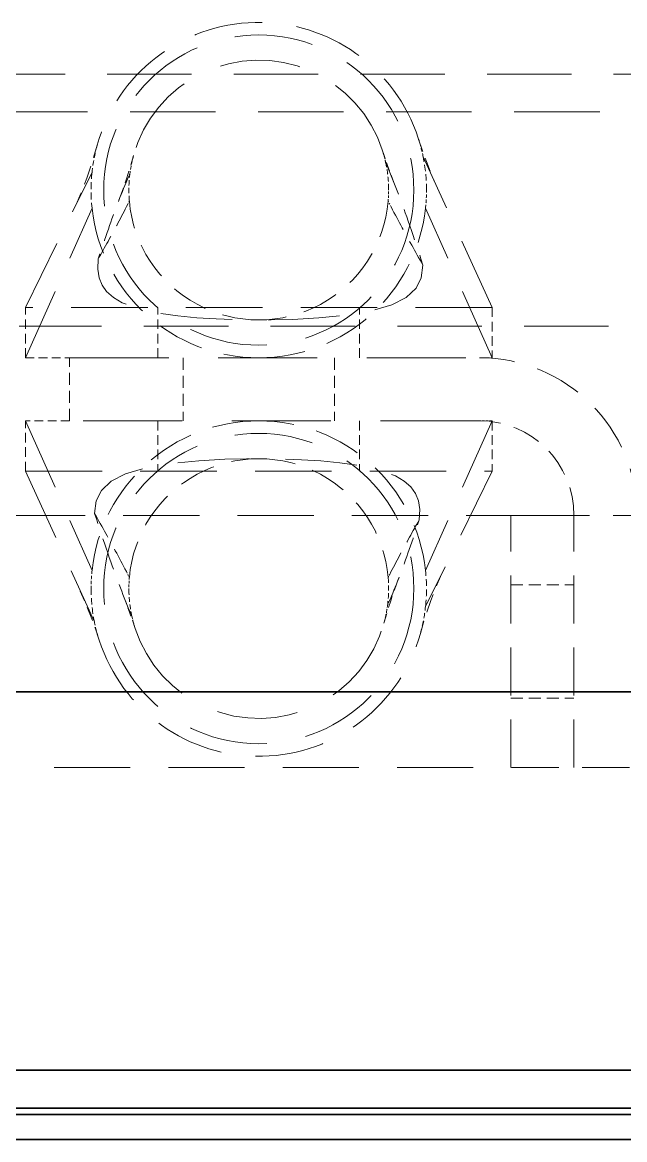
# Model space of a CAD drawing. Header units: millimetres. Extents: x -116965 to 323937, y 291661 to 566926.
# Drawn here: x -24902.6 to -24854.8, y 326383 to 326471.6 of the extents above; entities that cross this region are included whole.
import ezdxf

# ---------------------------------------------------------------- set-up
doc = ezdxf.new("R2010")
doc.units = ezdxf.units.MM
doc.linetypes.add('DASHED', pattern=[0.75, 0.5, -0.25])
doc.layers.add('Hidden Edges(Schneider)', color=7, linetype='DASHED', lineweight=18)
doc.layers.add('Visible Edges(Schneider)', color=7, linetype='Continuous', lineweight=35)

msp = doc.modelspace()

# ---------------------------------------------------------------- linework, layer by layer
at = {"layer": 'Hidden Edges(Schneider)', "ltscale": 13.387676}
msp.add_line((-24808.816273, 326467.464712), (-24905.716273, 326467.464712), dxfattribs=at)
at = {"layer": 'Hidden Edges(Schneider)', "ltscale": 13.539652}
msp.add_line((-24826.316273, 326464.464712), (-24910.316273, 326464.464712), dxfattribs=at)
at = {"layer": 'Hidden Edges(Schneider)', "ltscale": 11.565863}
for p, q in [((-24865.316273, 326448.964712), (-24870.778244, 326460.891462)), ((-24902.316273, 326435.964712), (-24896.854301, 326424.037963))]:
    msp.add_line(p, q, dxfattribs=at)
at = {"layer": 'Hidden Edges(Schneider)', "ltscale": 0.109035}
for p, q in [((-24873.753683, 326460.463412), (-24873.68664, 326460.305512)), ((-24893.878863, 326424.466013), (-24893.945906, 326424.623913))]:
    msp.add_line(p, q, dxfattribs=at)
at = {"layer": 'Hidden Edges(Schneider)', "ltscale": 11.26775}
for p, q in [((-24902.316273, 326448.964712), (-24897.039227, 326459.694221)), ((-24865.316273, 326435.964712), (-24870.593319, 326425.235204))]:
    msp.add_line(p, q, dxfattribs=at)
at = {"layer": 'Hidden Edges(Schneider)', "ltscale": 11.532206}
for p, q in [((-24902.316273, 326444.964712), (-24897.039227, 326456.835204)), ((-24865.316273, 326444.964712), (-24870.593319, 326456.835204)), ((-24902.316273, 326439.964713), (-24897.039227, 326428.094221)), ((-24865.316273, 326439.964713), (-24870.593319, 326428.094221))]:
    msp.add_line(p, q, dxfattribs=at)
at = {"layer": 'Hidden Edges(Schneider)', "ltscale": 12.135808}
for p, q in [((-24865.316273, 326448.964712), (-24902.316273, 326448.964712)), ((-24902.316273, 326435.964712), (-24865.316273, 326435.964712))]:
    msp.add_line(p, q, dxfattribs=at)
at = {"layer": 'Hidden Edges(Schneider)', "ltscale": 1.52292}
for p, q in [((-24902.316273, 326444.964712), (-24902.316273, 326448.964712)), ((-24891.816273, 326444.964712), (-24891.816273, 326448.964712)), ((-24875.816273, 326444.964712), (-24875.816273, 326448.964712)), ((-24865.316273, 326448.964712), (-24865.316273, 326444.964712)), ((-24902.316273, 326435.964712), (-24902.316273, 326439.964712)), ((-24891.816273, 326439.964712), (-24891.816273, 326435.964712)), ((-24875.816273, 326439.964712), (-24875.816273, 326435.964712)), ((-24865.316273, 326439.964712), (-24865.316273, 326435.964712))]:
    msp.add_line(p, q, dxfattribs=at)
at = {"layer": 'Hidden Edges(Schneider)', "ltscale": 13.401492}
msp.add_line((-24805.816273, 326447.464712), (-24902.816273, 326447.464712), dxfattribs=at)
at = {"layer": 'Hidden Edges(Schneider)', "ltscale": 1.390973}
for p, q in [((-24902.316273, 326444.964712), (-24898.816273, 326444.964712)), ((-24898.816273, 326439.964712), (-24902.316273, 326439.964712))]:
    msp.add_line(p, q, dxfattribs=at)
at = {"layer": 'Hidden Edges(Schneider)', "ltscale": 1.903676}
for p, q in [((-24898.816273, 326439.964712), (-24898.816273, 326444.964712)), ((-24889.816273, 326444.964712), (-24889.816273, 326439.964712)), ((-24877.816273, 326444.964712), (-24877.816273, 326439.964712)), ((-24863.816273, 326426.964712), (-24858.816273, 326426.964712)), ((-24863.816273, 326417.964712), (-24858.816273, 326417.964712))]:
    msp.add_line(p, q, dxfattribs=at)
at = {"layer": 'Hidden Edges(Schneider)', "ltscale": 15.715668}
for p, q in [((-24898.816273, 326444.964712), (-24866.316273, 326444.964712)), ((-24866.316273, 326439.964712), (-24898.816273, 326439.964712))]:
    msp.add_line(p, q, dxfattribs=at)
at = {"layer": 'Hidden Edges(Schneider)', "ltscale": 0.400046}
for p, q in [((-24866.316273, 326444.964712), (-24865.316273, 326444.964712)), ((-24865.316273, 326439.964712), (-24866.316273, 326439.964712))]:
    msp.add_line(p, q, dxfattribs=at)
at = {"layer": 'Hidden Edges(Schneider)', "ltscale": 12.088975}
for p, q in [((-24861.316273, 326432.464712), (-24936.316273, 326432.464712)), ((-24936.316273, 326412.464712), (-24861.316273, 326412.464712))]:
    msp.add_line(p, q, dxfattribs=at)
at = {"layer": 'Hidden Edges(Schneider)', "ltscale": 7.615002}
for p, q in [((-24863.816273, 326412.464712), (-24863.816273, 326432.464712)), ((-24858.816273, 326412.464712), (-24858.816273, 326432.464712))]:
    msp.add_line(p, q, dxfattribs=at)
at = {"layer": 'Hidden Edges(Schneider)', "ltscale": 7.476009}
for p, q in [((-24861.316273, 326432.464712), (-24848.816273, 326432.464712)), ((-24848.816273, 326412.464712), (-24861.316273, 326412.464712))]:
    msp.add_line(p, q, dxfattribs=at)
at = {"layer": 'Hidden Edges(Schneider)', "ltscale": 12.829666, "flags": 128}
for points in [[(-24874.019063, 326461.4435), (-24874.407029, 326462.454717), (-24874.900422, 326463.421999), (-24875.495296, 326464.335244), (-24876.1846, 326465.181906), (-24876.964171, 326465.954882), (-24877.822175, 326466.640916), (-24878.748971, 326467.232011), (-24879.736702, 326467.72236), (-24880.773546, 326468.105028), (-24881.843221, 326468.373969), (-24882.936036, 326468.527031), (-24884.04214, 326468.562236), (-24885.143965, 326468.478782), (-24886.228517, 326468.278257), (-24887.28626, 326467.962609), (-24888.305607, 326467.534873), (-24889.269591, 326467.002636), (-24890.169472, 326466.371923), (-24890.997409, 326465.648565), (-24891.741448, 326464.843588), (-24892.391992, 326463.969714), (-24892.945932, 326463.03329), (-24893.398217, 326462.043119), (-24893.742302, 326461.014973)], [(-24893.613482, 326423.485925), (-24893.225516, 326422.474707), (-24892.732123, 326421.507426), (-24892.137249, 326420.594181), (-24891.447946, 326419.747519), (-24890.668375, 326418.974543), (-24889.81037, 326418.288509), (-24888.883575, 326417.697413), (-24887.895843, 326417.207065), (-24886.859, 326416.824397), (-24885.789325, 326416.555456), (-24884.69651, 326416.402393), (-24883.590406, 326416.367189), (-24882.488581, 326416.450642), (-24881.404029, 326416.651168), (-24880.346286, 326416.966816), (-24879.326938, 326417.394552), (-24878.362955, 326417.926788), (-24877.463074, 326418.557501), (-24876.635136, 326419.28086), (-24875.891098, 326420.085837), (-24875.240554, 326420.95971), (-24874.686614, 326421.896135), (-24874.234329, 326422.886305), (-24873.890243, 326423.914452)]]:
    msp.add_lwpolyline(points, dxfattribs=at)
at = {"layer": 'Hidden Edges(Schneider)', "ltscale": 2.979741, "flags": 128}
for points in [[(-24898.516507, 326456.690554), (-24898.226167, 326457.304939), (-24897.953903, 326457.928508), (-24897.458853, 326459.199857), (-24897.021849, 326460.497921), (-24896.633379, 326461.81602)], [(-24869.116039, 326428.238871), (-24869.406379, 326427.624485), (-24869.678642, 326427.000916), (-24870.173692, 326425.729567), (-24870.610697, 326424.431503), (-24870.999167, 326423.113405)]]:
    msp.add_lwpolyline(points, dxfattribs=at)
at = {"layer": 'Hidden Edges(Schneider)', "ltscale": 2.226854, "flags": 128}
for points in [[(-24871.165508, 326462.36936), (-24870.829997, 326461.374008), (-24870.470085, 326460.388978), (-24870.082543, 326459.416474), (-24869.664137, 326458.4587)], [(-24896.467038, 326422.560065), (-24896.802549, 326423.555417), (-24897.162461, 326424.540447), (-24897.550003, 326425.512951), (-24897.968409, 326426.470725)]]:
    msp.add_lwpolyline(points, dxfattribs=at)
at = {"layer": 'Hidden Edges(Schneider)', "ltscale": 1.943634, "flags": 128}
for points in [[(-24894.902671, 326457.476416), (-24894.577194, 326458.352483), (-24894.276917, 326459.234911), (-24893.999425, 326460.122731), (-24893.742302, 326461.014973)], [(-24872.729875, 326427.453008), (-24873.055352, 326426.576942), (-24873.355629, 326425.694514), (-24873.633121, 326424.806694), (-24873.890243, 326423.914452)]]:
    msp.add_lwpolyline(points, dxfattribs=at)
at = {"layer": 'Hidden Edges(Schneider)', "ltscale": 0.572945, "flags": 128}
for points in [[(-24893.742302, 326461.014973), (-24893.758532, 326460.955712), (-24893.774407, 326460.89636), (-24893.789926, 326460.836918), (-24893.80509, 326460.777388), (-24893.819898, 326460.717771), (-24893.83435, 326460.658066), (-24893.848445, 326460.598275), (-24893.862185, 326460.538399), (-24893.875568, 326460.478437), (-24893.888595, 326460.418393), (-24893.901263, 326460.358265), (-24893.913575, 326460.298054), (-24893.925529, 326460.237763), (-24893.937126, 326460.177392), (-24893.948363, 326460.116941), (-24893.959242, 326460.056411), (-24893.969761, 326459.995805), (-24893.979921, 326459.935122), (-24893.98972, 326459.874364), (-24893.999159, 326459.813531), (-24894.008236, 326459.752626), (-24894.016952, 326459.691649), (-24894.025305, 326459.630601), (-24894.033297, 326459.569483)], [(-24873.890243, 326423.914452), (-24873.874014, 326423.973713), (-24873.858139, 326424.033065), (-24873.84262, 326424.092506), (-24873.827456, 326424.152037), (-24873.812648, 326424.211654), (-24873.798196, 326424.271359), (-24873.784101, 326424.33115), (-24873.770361, 326424.391026), (-24873.756978, 326424.450987), (-24873.743951, 326424.511032), (-24873.731283, 326424.57116), (-24873.718971, 326424.63137), (-24873.707016, 326424.691661), (-24873.69542, 326424.752033), (-24873.684183, 326424.812484), (-24873.673304, 326424.873013), (-24873.662785, 326424.93362), (-24873.652625, 326424.994303), (-24873.642826, 326425.055061), (-24873.633387, 326425.115893), (-24873.62431, 326425.176799), (-24873.615594, 326425.237776), (-24873.607241, 326425.298824), (-24873.599249, 326425.359942)]]:
    msp.add_lwpolyline(points, dxfattribs=at)
at = {"layer": 'Hidden Edges(Schneider)', "ltscale": 0.39526, "flags": 128}
for points in [[(-24873.753683, 326460.463412), (-24873.762817, 326460.504807), (-24873.772119, 326460.546156), (-24873.78159, 326460.587458), (-24873.791229, 326460.628712), (-24873.801036, 326460.669919), (-24873.81101, 326460.711079), (-24873.821152, 326460.752191), (-24873.831461, 326460.793254), (-24873.841937, 326460.834269), (-24873.85258, 326460.875235), (-24873.86339, 326460.916151), (-24873.874367, 326460.957019), (-24873.885511, 326460.997837), (-24873.896821, 326461.038605), (-24873.908298, 326461.079323), (-24873.919941, 326461.119991), (-24873.93175, 326461.160608), (-24873.943725, 326461.201175), (-24873.955868, 326461.241691), (-24873.968175, 326461.282156), (-24873.980648, 326461.322569), (-24873.993288, 326461.362931), (-24874.006093, 326461.403242), (-24874.019063, 326461.4435)], [(-24893.878863, 326424.466013), (-24893.869729, 326424.424618), (-24893.860427, 326424.383269), (-24893.850956, 326424.341967), (-24893.841316, 326424.300712), (-24893.83151, 326424.259505), (-24893.821536, 326424.218346), (-24893.811394, 326424.177234), (-24893.801085, 326424.136171), (-24893.790609, 326424.095156), (-24893.779966, 326424.05419), (-24893.769155, 326424.013273), (-24893.758179, 326423.972406), (-24893.747035, 326423.931588), (-24893.735724, 326423.89082), (-24893.724248, 326423.850102), (-24893.712605, 326423.809434), (-24893.700795, 326423.768816), (-24893.68882, 326423.72825), (-24893.676678, 326423.687734), (-24893.664371, 326423.647269), (-24893.651898, 326423.606855), (-24893.639258, 326423.566493), (-24893.626453, 326423.526183), (-24893.613482, 326423.485925)]]:
    msp.add_lwpolyline(points, dxfattribs=at)
at = {"layer": 'Hidden Edges(Schneider)', "ltscale": 1.408365, "flags": 128}
for points in [[(-24874.019063, 326461.4435), (-24873.577668, 326460.146334), (-24873.094136, 326458.860126)], [(-24893.613482, 326423.485925), (-24894.054877, 326424.78309), (-24894.538409, 326426.069298)]]:
    msp.add_lwpolyline(points, dxfattribs=at)
at = {"layer": 'Hidden Edges(Schneider)', "ltscale": 0.767413, "flags": 128}
for points in [[(-24873.753683, 326460.463412), (-24873.736106, 326460.381371), (-24873.719204, 326460.299214), (-24873.702975, 326460.216947), (-24873.687422, 326460.134574), (-24873.672543, 326460.052097), (-24873.658338, 326459.969523), (-24873.644811, 326459.886854), (-24873.631956, 326459.804095), (-24873.619779, 326459.72125), (-24873.608277, 326459.638323), (-24873.59745, 326459.555319), (-24873.5873, 326459.472241), (-24873.577827, 326459.389094), (-24873.569032, 326459.305882), (-24873.560911, 326459.222609), (-24873.55347, 326459.139279), (-24873.546705, 326459.055896), (-24873.540618, 326458.972465), (-24873.535208, 326458.888989), (-24873.530478, 326458.805473), (-24873.526425, 326458.721921), (-24873.523051, 326458.638336), (-24873.520356, 326458.554724), (-24873.51834, 326458.471088)], [(-24893.878863, 326424.466013), (-24893.89644, 326424.548054), (-24893.913341, 326424.63021), (-24893.929571, 326424.712477), (-24893.945124, 326424.794851), (-24893.960002, 326424.877327), (-24893.974207, 326424.959902), (-24893.987735, 326425.042571), (-24894.00059, 326425.12533), (-24894.012767, 326425.208175), (-24894.024269, 326425.291101), (-24894.035096, 326425.374106), (-24894.045245, 326425.457183), (-24894.054719, 326425.54033), (-24894.063514, 326425.623542), (-24894.071635, 326425.706816), (-24894.079076, 326425.790146), (-24894.085841, 326425.873528), (-24894.091928, 326425.95696), (-24894.097337, 326426.040436), (-24894.102068, 326426.123952), (-24894.106121, 326426.207504), (-24894.109494, 326426.291088), (-24894.11219, 326426.3747), (-24894.114206, 326426.458336)]]:
    msp.add_lwpolyline(points, dxfattribs=at)
at = {"layer": 'Hidden Edges(Schneider)', "ltscale": 5.120606, "flags": 128}
for points in [[(-24873.68664, 326460.305512), (-24873.578999, 326460.049847), (-24873.471881, 326459.792625), (-24873.365173, 326459.533397), (-24873.258764, 326459.271717), (-24873.152977, 326459.00821), (-24873.048738, 326458.745105), (-24872.945517, 326458.481051), (-24872.842703, 326458.214453), (-24872.739695, 326457.943719), (-24872.635902, 326457.667256), (-24872.530743, 326457.383474), (-24872.423645, 326457.090779), (-24872.314045, 326456.787572), (-24872.201391, 326456.472246), (-24872.085133, 326456.143183), (-24871.964734, 326455.798757), (-24871.83966, 326455.437332), (-24871.709379, 326455.057272), (-24871.573358, 326454.656939), (-24871.431067, 326454.234698), (-24871.281957, 326453.788924), (-24871.125472, 326453.318003), (-24870.961071, 326452.820458), (-24870.792774, 326452.30883)], [(-24893.945906, 326424.623913), (-24894.053547, 326424.879577), (-24894.160665, 326425.1368), (-24894.267373, 326425.396027), (-24894.373781, 326425.657707), (-24894.479569, 326425.921214), (-24894.583808, 326426.184319), (-24894.687029, 326426.448374), (-24894.789843, 326426.714972), (-24894.892851, 326426.985706), (-24894.996644, 326427.262169), (-24895.101803, 326427.545951), (-24895.208901, 326427.838646), (-24895.318501, 326428.141852), (-24895.431155, 326428.457178), (-24895.547412, 326428.786241), (-24895.667811, 326429.130668), (-24895.792886, 326429.492093), (-24895.923167, 326429.872152), (-24896.059187, 326430.272486), (-24896.201479, 326430.694726), (-24896.350588, 326431.140501), (-24896.507073, 326431.611422), (-24896.671475, 326432.108967), (-24896.839772, 326432.620594)]]:
    msp.add_lwpolyline(points, dxfattribs=at)
at = {"layer": 'Hidden Edges(Schneider)', "ltscale": 4.387158, "flags": 128}
for points in [[(-24894.117175, 326459.378323), (-24894.227106, 326459.124813), (-24894.333262, 326458.876584), (-24894.436049, 326458.632786), (-24894.535875, 326458.392521), (-24894.633144, 326458.154878), (-24894.728254, 326457.918929), (-24894.821593, 326457.683743), (-24894.913548, 326457.448384), (-24895.004502, 326457.211929), (-24895.094834, 326456.973466), (-24895.184925, 326456.732101), (-24895.275159, 326456.486957), (-24895.365916, 326456.237167), (-24895.457581, 326455.981867), (-24895.55054, 326455.720188), (-24895.645176, 326455.451251), (-24895.741874, 326455.174166), (-24895.841019, 326454.888031), (-24895.942994, 326454.591935), (-24896.048193, 326454.28495), (-24896.160278, 326453.95655), (-24896.2816, 326453.599991), (-24896.411279, 326453.218093), (-24896.54847, 326452.813719)], [(-24873.515371, 326425.551101), (-24873.40544, 326425.804611), (-24873.299284, 326426.05284), (-24873.196497, 326426.296639), (-24873.096671, 326426.536903), (-24872.999402, 326426.774547), (-24872.904292, 326427.010495), (-24872.810952, 326427.245682), (-24872.718998, 326427.48104), (-24872.628044, 326427.717495), (-24872.537712, 326427.955958), (-24872.44762, 326428.197323), (-24872.357387, 326428.442467), (-24872.26663, 326428.692257), (-24872.174965, 326428.947558), (-24872.082005, 326429.209237), (-24871.98737, 326429.478174), (-24871.890672, 326429.755259), (-24871.791527, 326430.041394), (-24871.689552, 326430.33749), (-24871.584353, 326430.644475), (-24871.472268, 326430.972875), (-24871.350946, 326431.329434), (-24871.221267, 326431.711332), (-24871.084076, 326432.115706)]]:
    msp.add_lwpolyline(points, dxfattribs=at)
at = {"layer": 'Hidden Edges(Schneider)', "ltscale": 0.141064, "flags": 128}
for points in [[(-24894.033297, 326459.569483), (-24894.036802, 326459.561534), (-24894.040305, 326459.553583), (-24894.043808, 326459.545631), (-24894.04731, 326459.537678), (-24894.050811, 326459.529723), (-24894.054311, 326459.521767), (-24894.057811, 326459.513809), (-24894.06131, 326459.505851), (-24894.064809, 326459.49789), (-24894.068305, 326459.489928), (-24894.071802, 326459.481965), (-24894.075297, 326459.474001), (-24894.078792, 326459.466035), (-24894.082286, 326459.458068), (-24894.085779, 326459.4501), (-24894.089271, 326459.44213), (-24894.092762, 326459.434159), (-24894.096251, 326459.426187), (-24894.099741, 326459.418213), (-24894.10323, 326459.410239), (-24894.106717, 326459.402262), (-24894.110204, 326459.394285), (-24894.113689, 326459.386305), (-24894.117175, 326459.378323)], [(-24873.599249, 326425.359942), (-24873.595744, 326425.367891), (-24873.59224, 326425.375841), (-24873.588738, 326425.383793), (-24873.585236, 326425.391747), (-24873.581735, 326425.399701), (-24873.578235, 326425.407658), (-24873.574735, 326425.415615), (-24873.571236, 326425.423574), (-24873.567737, 326425.431534), (-24873.564241, 326425.439496), (-24873.560744, 326425.447459), (-24873.557249, 326425.455424), (-24873.553754, 326425.463389), (-24873.55026, 326425.471356), (-24873.546767, 326425.479325), (-24873.543275, 326425.487294), (-24873.539784, 326425.495265), (-24873.536294, 326425.503238), (-24873.532805, 326425.511211), (-24873.529316, 326425.519186), (-24873.525829, 326425.527162), (-24873.522342, 326425.53514), (-24873.518856, 326425.543119), (-24873.515371, 326425.551101)]]:
    msp.add_lwpolyline(points, dxfattribs=at)
at = {"layer": 'Hidden Edges(Schneider)', "ltscale": 0.835879, "flags": 128}
for points in [[(-24894.078679, 326457.385499), (-24894.086039, 326457.476105), (-24894.0926, 326457.566788), (-24894.098361, 326457.657544), (-24894.103323, 326457.748366), (-24894.107482, 326457.83925), (-24894.110839, 326457.930189), (-24894.113394, 326458.02118), (-24894.115145, 326458.112216), (-24894.11609, 326458.203292), (-24894.116231, 326458.294403), (-24894.115564, 326458.385543), (-24894.114091, 326458.476708), (-24894.111811, 326458.567892), (-24894.108721, 326458.659089), (-24894.10482, 326458.750295), (-24894.10011, 326458.841503), (-24894.094588, 326458.932709), (-24894.088255, 326459.023908), (-24894.081111, 326459.115072), (-24894.073158, 326459.206151), (-24894.0644, 326459.297136), (-24894.054836, 326459.388023), (-24894.044468, 326459.478807), (-24894.033297, 326459.569483)], [(-24873.553867, 326427.543926), (-24873.546507, 326427.45332), (-24873.539946, 326427.362636), (-24873.534184, 326427.271881), (-24873.529223, 326427.181059), (-24873.525064, 326427.090175), (-24873.521707, 326426.999235), (-24873.519152, 326426.908245), (-24873.517401, 326426.817209), (-24873.516456, 326426.726133), (-24873.516315, 326426.635022), (-24873.516981, 326426.543881), (-24873.518455, 326426.452716), (-24873.520735, 326426.361533), (-24873.523825, 326426.270336), (-24873.527726, 326426.17913), (-24873.532436, 326426.087922), (-24873.537957, 326425.996715), (-24873.544291, 326425.905517), (-24873.551435, 326425.814352), (-24873.559388, 326425.723274), (-24873.568146, 326425.632289), (-24873.57771, 326425.541402), (-24873.588078, 326425.450618), (-24873.599249, 326425.359942)]]:
    msp.add_lwpolyline(points, dxfattribs=at)
at = {"layer": 'Hidden Edges(Schneider)', "ltscale": 0.416004, "flags": 128}
for points in [[(-24873.51834, 326458.471088), (-24873.517532, 326458.425771), (-24873.516923, 326458.380448), (-24873.516514, 326458.335121), (-24873.516303, 326458.289791), (-24873.516292, 326458.244457), (-24873.516482, 326458.19912), (-24873.51687, 326458.153782), (-24873.517458, 326458.108443), (-24873.518246, 326458.063103), (-24873.519233, 326458.017763), (-24873.52042, 326457.972424), (-24873.521808, 326457.927087), (-24873.523395, 326457.881751), (-24873.525182, 326457.836419), (-24873.527168, 326457.79109), (-24873.529354, 326457.745764), (-24873.531741, 326457.700444), (-24873.534327, 326457.655129), (-24873.537113, 326457.60982), (-24873.5401, 326457.564518), (-24873.543287, 326457.519223), (-24873.546674, 326457.473936), (-24873.550261, 326457.428658), (-24873.554047, 326457.383389)], [(-24894.114206, 326426.458336), (-24894.115014, 326426.503654), (-24894.115623, 326426.548976), (-24894.116032, 326426.594303), (-24894.116243, 326426.639634), (-24894.116254, 326426.684968), (-24894.116064, 326426.730304), (-24894.115675, 326426.775642), (-24894.115088, 326426.820982), (-24894.1143, 326426.866322), (-24894.113313, 326426.911662), (-24894.112125, 326426.957), (-24894.110738, 326427.002338), (-24894.109151, 326427.047673), (-24894.107364, 326427.093006), (-24894.105378, 326427.138335), (-24894.103192, 326427.18366), (-24894.100805, 326427.228981), (-24894.098218, 326427.274296), (-24894.095432, 326427.319605), (-24894.092446, 326427.364907), (-24894.089259, 326427.410202), (-24894.085872, 326427.455489), (-24894.082285, 326427.500767), (-24894.078499, 326427.546036)]]:
    msp.add_lwpolyline(points, dxfattribs=at)
at = {"layer": 'Hidden Edges(Schneider)', "ltscale": 0.203877, "flags": 128}
for points in [[(-24894.078679, 326457.385499), (-24894.083885, 326457.375316), (-24894.08909, 326457.365135), (-24894.094296, 326457.354956), (-24894.099502, 326457.34478), (-24894.104708, 326457.334606), (-24894.109913, 326457.324435), (-24894.115119, 326457.314265), (-24894.120323, 326457.304099), (-24894.125528, 326457.293935), (-24894.130733, 326457.283773), (-24894.135937, 326457.273613), (-24894.141142, 326457.263456), (-24894.146347, 326457.253302), (-24894.15155, 326457.243149), (-24894.156755, 326457.232999), (-24894.161958, 326457.222852), (-24894.167162, 326457.212707), (-24894.172365, 326457.202564), (-24894.177569, 326457.192424), (-24894.182772, 326457.182286), (-24894.187976, 326457.172151), (-24894.193179, 326457.162018), (-24894.198382, 326457.151888), (-24894.203585, 326457.14176)], [(-24873.553867, 326427.543926), (-24873.548661, 326427.554109), (-24873.543455, 326427.56429), (-24873.538249, 326427.574469), (-24873.533044, 326427.584645), (-24873.527838, 326427.594819), (-24873.522633, 326427.60499), (-24873.517427, 326427.615159), (-24873.512222, 326427.625326), (-24873.507018, 326427.63549), (-24873.501813, 326427.645652), (-24873.496608, 326427.655811), (-24873.491404, 326427.665969), (-24873.486199, 326427.676123), (-24873.480996, 326427.686275), (-24873.475791, 326427.696425), (-24873.470587, 326427.706573), (-24873.465384, 326427.716718), (-24873.46018, 326427.72686), (-24873.454977, 326427.737), (-24873.449773, 326427.747138), (-24873.44457, 326427.757274), (-24873.439366, 326427.767406), (-24873.434164, 326427.777537), (-24873.428961, 326427.787665)]]:
    msp.add_lwpolyline(points, dxfattribs=at)
at = {"layer": 'Hidden Edges(Schneider)', "ltscale": 5.827381, "flags": 128}
for points in [[(-24883.816273, 326447.964713), (-24884.454813, 326447.984524), (-24885.090069, 326448.043779), (-24885.720168, 326448.142202), (-24886.343303, 326448.279517), (-24886.957298, 326448.455331), (-24887.558444, 326448.668558), (-24888.144776, 326448.918371), (-24888.714626, 326449.20402), (-24889.266318, 326449.524746), (-24889.796685, 326449.878733), (-24890.303152, 326450.264066), (-24890.784378, 326450.679502), (-24891.239023, 326451.123795), (-24891.665746, 326451.595699), (-24892.063208, 326452.09397), (-24892.429546, 326452.616568), (-24892.762646, 326453.160557), (-24893.061537, 326453.724328), (-24893.324994, 326454.305645), (-24893.551522, 326454.900953), (-24893.740611, 326455.508366), (-24893.891804, 326456.12611), (-24894.004645, 326456.752412), (-24894.078679, 326457.385499)], [(-24883.816273, 326436.964712), (-24883.177732, 326436.944901), (-24882.542477, 326436.885645), (-24881.912377, 326436.787223), (-24881.289243, 326436.649908), (-24880.675248, 326436.474094), (-24880.074102, 326436.260866), (-24879.48777, 326436.011053), (-24878.91792, 326435.725405), (-24878.366228, 326435.404679), (-24877.835861, 326435.050692), (-24877.329394, 326434.665359), (-24876.848168, 326434.249923), (-24876.393523, 326433.80563), (-24875.9668, 326433.333726), (-24875.569338, 326432.835455), (-24875.203, 326432.312857), (-24874.869899, 326431.768868), (-24874.571009, 326431.205097), (-24874.307552, 326430.62378), (-24874.081024, 326430.028472), (-24873.891935, 326429.421059), (-24873.740742, 326428.803315), (-24873.627901, 326428.177013), (-24873.553867, 326427.543926)]]:
    msp.add_lwpolyline(points, dxfattribs=at)
at = {"layer": 'Hidden Edges(Schneider)', "ltscale": 5.826575, "flags": 128}
for points in [[(-24873.554047, 326457.383389), (-24873.628199, 326456.750408), (-24873.741144, 326456.124217), (-24873.892429, 326455.506586), (-24874.081598, 326454.899289), (-24874.308196, 326454.304098), (-24874.571709, 326453.722901), (-24874.870643, 326453.159254), (-24875.203774, 326452.615388), (-24875.570131, 326452.09291), (-24875.967598, 326451.594759), (-24876.394316, 326451.122971), (-24876.848945, 326450.678789), (-24877.330146, 326450.263457), (-24877.836578, 326449.878221), (-24878.366903, 326449.524325), (-24878.918541, 326449.203684), (-24879.48833, 326448.918112), (-24880.074595, 326448.668366), (-24880.675668, 326448.455196), (-24881.289585, 326448.279431), (-24881.912637, 326448.142153), (-24882.542652, 326448.043758), (-24883.17782, 326447.984518), (-24883.816273, 326447.964713)], [(-24894.078499, 326427.546036), (-24894.004347, 326428.179016), (-24893.891402, 326428.805208), (-24893.740117, 326429.422839), (-24893.550948, 326430.030136), (-24893.32435, 326430.625327), (-24893.060836, 326431.206524), (-24892.761903, 326431.77017), (-24892.428772, 326432.314037), (-24892.062415, 326432.836515), (-24891.664948, 326433.334665), (-24891.23823, 326433.806454), (-24890.783601, 326434.250636), (-24890.3024, 326434.665968), (-24889.795968, 326435.051203), (-24889.265643, 326435.405099), (-24888.714005, 326435.725741), (-24888.144216, 326436.011313), (-24887.557951, 326436.261059), (-24886.956878, 326436.474228), (-24886.342961, 326436.649994), (-24885.719908, 326436.787271), (-24885.089894, 326436.885667), (-24884.454725, 326436.944907), (-24883.816273, 326436.964712)]]:
    msp.add_lwpolyline(points, dxfattribs=at)
at = {"layer": 'Hidden Edges(Schneider)', "ltscale": 0.203533, "flags": 128}
for points in [[(-24873.428961, 326457.14176), (-24873.434173, 326457.151806), (-24873.439384, 326457.161854), (-24873.444596, 326457.171904), (-24873.449807, 326457.181956), (-24873.455019, 326457.19201), (-24873.460231, 326457.202066), (-24873.465442, 326457.212124), (-24873.470654, 326457.222183), (-24873.475866, 326457.232244), (-24873.481078, 326457.242308), (-24873.48629, 326457.252373), (-24873.491501, 326457.26244), (-24873.496713, 326457.272509), (-24873.501925, 326457.282579), (-24873.507138, 326457.292652), (-24873.51235, 326457.302726), (-24873.517562, 326457.312802), (-24873.522774, 326457.322881), (-24873.527987, 326457.332961), (-24873.533199, 326457.343043), (-24873.53841, 326457.353126), (-24873.543623, 326457.363212), (-24873.548835, 326457.373299), (-24873.554047, 326457.383389)], [(-24894.203585, 326427.787665), (-24894.198373, 326427.777619), (-24894.193161, 326427.76757), (-24894.18795, 326427.75752), (-24894.182739, 326427.747468), (-24894.177527, 326427.737414), (-24894.172315, 326427.727359), (-24894.167103, 326427.717301), (-24894.161892, 326427.707242), (-24894.15668, 326427.69718), (-24894.151468, 326427.687117), (-24894.146256, 326427.677052), (-24894.141044, 326427.666985), (-24894.135832, 326427.656916), (-24894.130621, 326427.646845), (-24894.125408, 326427.636773), (-24894.120196, 326427.626698), (-24894.114984, 326427.616622), (-24894.109772, 326427.606544), (-24894.104559, 326427.596464), (-24894.099347, 326427.586382), (-24894.094135, 326427.576298), (-24894.088922, 326427.566213), (-24894.083711, 326427.556125), (-24894.078499, 326427.546036)]]:
    msp.add_lwpolyline(points, dxfattribs=at)
at = {"layer": 'Hidden Edges(Schneider)', "ltscale": 3.845258, "flags": 128}
for points in [[(-24894.203585, 326457.14176), (-24894.301918, 326456.950747), (-24894.400043, 326456.760929), (-24894.497993, 326456.572245), (-24894.595803, 326456.384635), (-24894.693511, 326456.198041), (-24894.791152, 326456.012402), (-24894.888762, 326455.82766), (-24894.986375, 326455.643756), (-24895.084026, 326455.46063), (-24895.18175, 326455.278222), (-24895.279581, 326455.096474), (-24895.377555, 326454.915323), (-24895.475706, 326454.734708), (-24895.574065, 326454.554567), (-24895.672671, 326454.374835), (-24895.77115, 326454.196179), (-24895.869143, 326454.019236), (-24895.96673, 326453.843828), (-24896.063999, 326453.669777), (-24896.16103, 326453.496908), (-24896.257909, 326453.325042), (-24896.354719, 326453.154006), (-24896.451546, 326452.983623), (-24896.54847, 326452.813719)], [(-24873.428961, 326427.787665), (-24873.330627, 326427.978678), (-24873.232503, 326428.168496), (-24873.134553, 326428.35718), (-24873.036743, 326428.544789), (-24872.939034, 326428.731384), (-24872.841394, 326428.917022), (-24872.743784, 326429.101764), (-24872.646171, 326429.285669), (-24872.54852, 326429.468795), (-24872.450796, 326429.651202), (-24872.352965, 326429.832951), (-24872.254991, 326430.014102), (-24872.15684, 326430.194717), (-24872.058481, 326430.374858), (-24871.959874, 326430.55459), (-24871.861396, 326430.733246), (-24871.763403, 326430.910188), (-24871.665816, 326431.085597), (-24871.568547, 326431.259647), (-24871.471516, 326431.432517), (-24871.374637, 326431.604382), (-24871.277827, 326431.775418), (-24871.181, 326431.945801), (-24871.084076, 326432.115706)]]:
    msp.add_lwpolyline(points, dxfattribs=at)
at = {"layer": 'Hidden Edges(Schneider)', "ltscale": 4.323126, "flags": 128}
for points in [[(-24870.792774, 326452.30883), (-24870.909311, 326452.512579), (-24871.024367, 326452.714473), (-24871.138043, 326452.9147), (-24871.250468, 326453.113493), (-24871.361769, 326453.311085), (-24871.472073, 326453.507706), (-24871.581508, 326453.703583), (-24871.690195, 326453.898944), (-24871.798263, 326454.094016), (-24871.905836, 326454.289024), (-24872.013034, 326454.484195), (-24872.119984, 326454.679758), (-24872.226809, 326454.875939), (-24872.333632, 326455.072971), (-24872.440577, 326455.271082), (-24872.547767, 326455.470507), (-24872.655326, 326455.67148), (-24872.763378, 326455.874237), (-24872.872046, 326456.079018), (-24872.981453, 326456.286063), (-24873.091725, 326456.495614), (-24873.202984, 326456.707917), (-24873.315357, 326456.923218), (-24873.428961, 326457.14176)], [(-24896.839772, 326432.620594), (-24896.723234, 326432.416845), (-24896.608178, 326432.214951), (-24896.494503, 326432.014725), (-24896.382078, 326431.815932), (-24896.270777, 326431.61834), (-24896.160472, 326431.421719), (-24896.051038, 326431.225842), (-24895.94235, 326431.03048), (-24895.834282, 326430.835409), (-24895.72671, 326430.640401), (-24895.619511, 326430.44523), (-24895.512561, 326430.249667), (-24895.405737, 326430.053485), (-24895.298913, 326429.856454), (-24895.191968, 326429.658343), (-24895.084779, 326429.458918), (-24894.97722, 326429.257945), (-24894.869167, 326429.055187), (-24894.7605, 326428.850406), (-24894.651093, 326428.643362), (-24894.540821, 326428.43381), (-24894.429562, 326428.221508), (-24894.317189, 326428.006207), (-24894.203585, 326427.787665)]]:
    msp.add_lwpolyline(points, dxfattribs=at)
at = {"layer": 'Hidden Edges(Schneider)', "ltscale": 11.377516, "flags": 128}
for points in [[(-24870.792774, 326452.30883), (-24870.92511, 326451.307323), (-24871.336765, 326450.482425), (-24872.117421, 326449.748332), (-24873.259048, 326449.164588), (-24874.831461, 326448.697888), (-24876.863054, 326448.346061), (-24879.056675, 326448.127635), (-24881.136222, 326448.013931), (-24882.844885, 326447.971015), (-24884.205358, 326447.965887), (-24885.668587, 326447.988219), (-24887.198571, 326448.04439), (-24888.740652, 326448.141011), (-24890.240168, 326448.284695), (-24891.640477, 326448.481673), (-24892.840193, 326448.723932), (-24893.825992, 326449.00494), (-24894.648429, 326449.335097), (-24895.343089, 326449.738196), (-24895.879754, 326450.209511), (-24896.244617, 326450.721996), (-24896.473915, 326451.295331), (-24896.581955, 326451.992433), (-24896.54847, 326452.813719)], [(-24896.839772, 326432.620594), (-24896.707436, 326433.622101), (-24896.295781, 326434.447), (-24895.515124, 326435.181093), (-24894.373498, 326435.764837), (-24892.801085, 326436.231537), (-24890.769492, 326436.583363), (-24888.57587, 326436.80179), (-24886.496323, 326436.915494), (-24884.787661, 326436.958409), (-24883.427188, 326436.963538), (-24881.963959, 326436.941205), (-24880.433975, 326436.885035), (-24878.891894, 326436.788413), (-24877.392378, 326436.64473), (-24875.992069, 326436.447751), (-24874.792353, 326436.205493), (-24873.806554, 326435.924485), (-24872.984117, 326435.594327), (-24872.289457, 326435.191229), (-24871.752792, 326434.719914), (-24871.387928, 326434.207429), (-24871.158631, 326433.634094), (-24871.050591, 326432.936991), (-24871.084076, 326432.115706)]]:
    msp.add_lwpolyline(points, dxfattribs=at)
at = {"layer": 'Hidden Edges(Schneider)', "ltscale": 12.456992}
for centre in [(-24883.816273, 326458.264712), (-24883.816273, 326426.664712)]:
    msp.add_circle(centre, 12.3, dxfattribs=at)
at = {"layer": 'Hidden Edges(Schneider)', "ltscale": 10.965665}
for centre, start, end in [((-24883.816273, 326458.264712), 17.97609297, 164.51324522), ((-24883.816273, 326426.664712), 197.97609297, 344.51324522)]:
    msp.add_arc(centre, 13.3, start, end, dxfattribs=at)
at = {"layer": 'Hidden Edges(Schneider)', "ltscale": 0.823339}
for centre, start, end in [((-24883.816273, 326458.264712), 164.51324522, 173.82982491), ((-24883.816273, 326426.664712), 344.51324522, 353.82982491)]:
    msp.add_arc(centre, 13.3, start, end, dxfattribs=at)
at = {"layer": 'Hidden Edges(Schneider)', "ltscale": 0.581936}
for centre, start, end in [((-24883.816273, 326458.264712), 11.39080051, 17.97609297), ((-24883.816273, 326426.664712), 191.39080051, 197.97609297)]:
    msp.add_arc(centre, 13.3, start, end, dxfattribs=at)
at = {"layer": 'Hidden Edges(Schneider)', "ltscale": 1.006667}
for centre, start, end in [((-24883.816273, 326458.264712), 0, 11.39080051), ((-24883.816273, 326426.664712), 180, 191.39080051)]:
    msp.add_arc(centre, 13.3, start, end, dxfattribs=at)
at = {"layer": 'Hidden Edges(Schneider)', "ltscale": 1.090592}
for centre, start, end in [((-24883.816273, 326458.264712), 173.82982491, 186.17017509), ((-24883.816273, 326426.664712), 353.82982491, 6.17017509)]:
    msp.add_arc(centre, 13.3, start, end, dxfattribs=at)
at = {"layer": 'Hidden Edges(Schneider)', "ltscale": 0.545246}
for centre, start, end in [((-24883.816273, 326458.264712), 353.82982491, 0), ((-24883.816273, 326426.664712), 173.82982491, 180)]:
    msp.add_arc(centre, 13.3, start, end, dxfattribs=at)
at = {"layer": 'Hidden Edges(Schneider)', "ltscale": 7.409134}
for centre, start, end in [((-24883.816273, 326458.264712), 186.17017509, 270), ((-24883.816273, 326458.264712), 270, 353.82982491), ((-24883.816273, 326426.664712), 90, 173.82982491), ((-24883.816273, 326426.664712), 6.17017509, 90)]:
    msp.add_arc(centre, 13.3, start, end, dxfattribs=at)
at = {"layer": 'Hidden Edges(Schneider)', "ltscale": 7.476009}
msp.add_arc((-24866.316273, 326432.464712), 12.5, 0, 90, dxfattribs=at)
at = {"layer": 'Hidden Edges(Schneider)', "ltscale": 4.485566}
msp.add_arc((-24866.316273, 326432.464712), 7.5, 0, 90, dxfattribs=at)
at = {"layer": 'Visible Edges(Schneider)'}
for p, q in [((-24921.741522, 326418.464712), (-24739.732952, 326418.464712)), ((-24739.732952, 326388.464712), (-24921.741522, 326388.464712)), ((-24735.237237, 326385.464712), (-25405.237237, 326385.464712)), ((-25323.578925, 326384.964712), (-24770.237237, 326384.964712)), ((-25324.737237, 326382.964712), (-24770.237237, 326382.964712))]:
    msp.add_line(p, q, dxfattribs=at)

doc.saveas('drawing.dxf')
